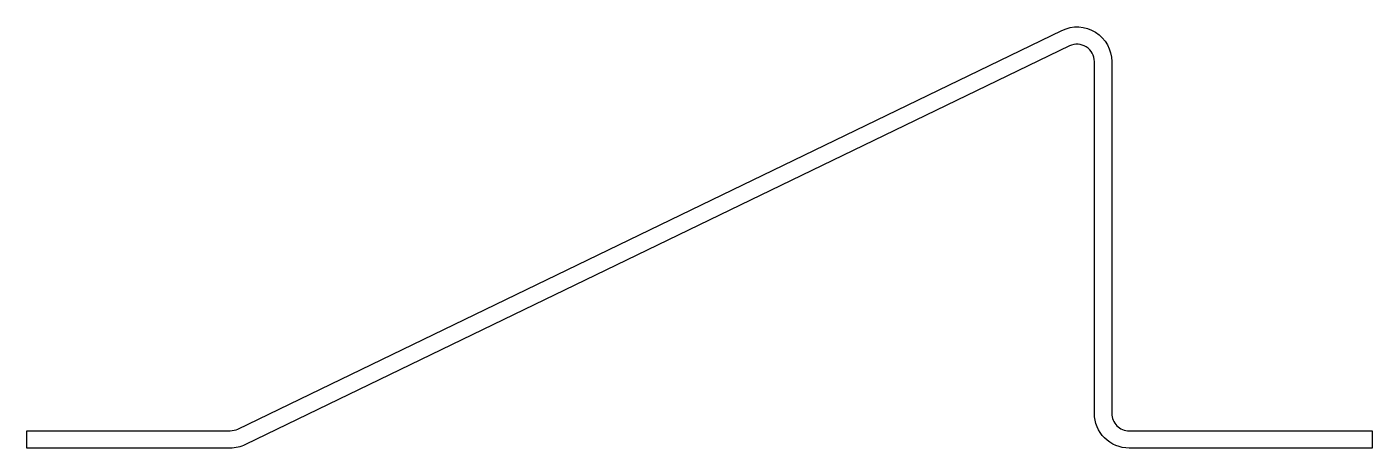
# Model space of a CAD drawing. Extents: x 863 to 1018, y -71 to -23.
import ezdxf

# ---------------------------------------------------------------- set-up
doc = ezdxf.new("R2010")
doc.units = 0
doc.header["$LTSCALE"] = 15
doc.layers.get('0').update_dxf_attribs({"linetype": 'CONTINUOUS'})

msp = doc.modelspace()

# ---------------------------------------------------------------- linework, layer by layer
msp.add_lwpolyline([(989.76, -71.14, -0.414214), (985.76, -67.14), (985.76, -26.62, 0.553198), (982.89, -24.82), (887.93, -70.74, -0.113074), (886.19, -71.14), (862.76, -71.14), (862.76, -69.14), (886.19, -69.14, 0.113074), (887.06, -68.94), (982.02, -23.02, -0.553198), (987.76, -26.62), (987.76, -67.14, 0.414214), (989.76, -69.14), (1017.76, -69.14), (1017.76, -71.14)], format="xyb", close=True)

doc.saveas('drawing.dxf')
